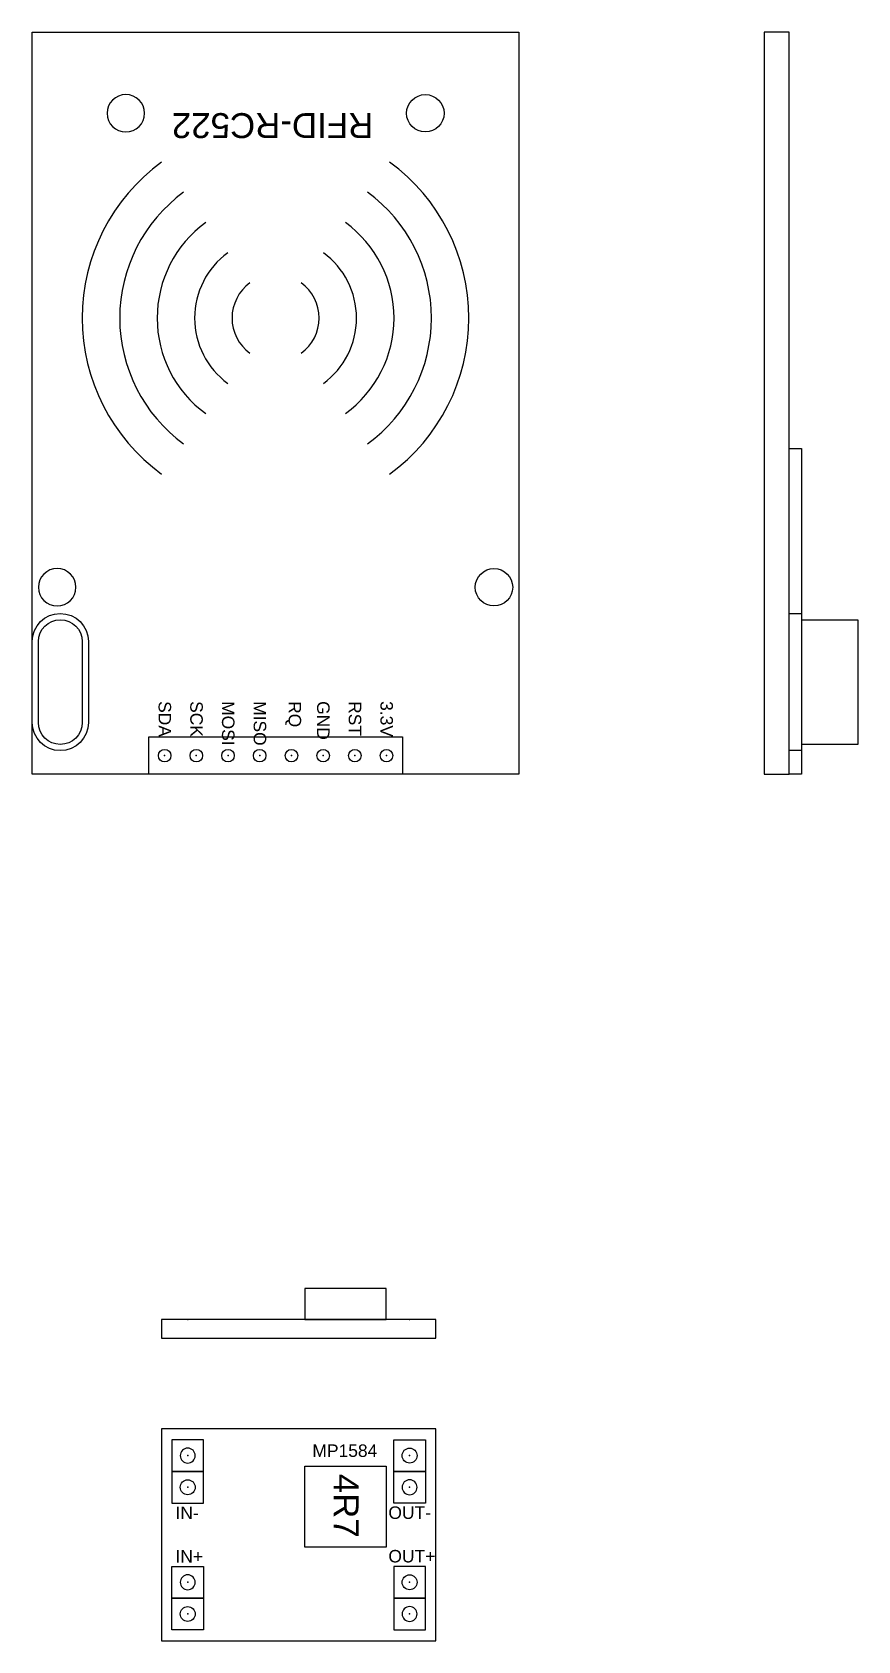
# Model space of a CAD drawing. Header units: millimetres. Extents: x -1110 to 1117, y -1011 to -125.
# Drawn here: x -964.2 to -898, y -725.1 to -596.1 of the extents above; entities that cross this region are included whole.
import ezdxf

# ---------------------------------------------------------------- set-up
doc = ezdxf.new("R2010")
doc.units = ezdxf.units.MM
doc.header["$MEASUREMENT"] = 0
for name, color, linetype, true_color in [('Others$MP1584', 18, 'Continuous', 0x000000), ('Others$MP1584$txt', 7, 'Continuous', 0xffffff), ('Others$RC522', 18, 'Continuous', 0x000000), ('Others$RC522$TXT', 7, 'Continuous', 0xffffff)]:
    doc.layers.add(name, color=color, linetype=linetype, true_color=true_color)
doc.styles.add('ArialMT', font='')
doc.styles.get('ArialMT').set_extended_font_data('Arial')

msp = doc.modelspace()

# ---------------------------------------------------------------- linework, layer by layer
at = {"layer": 'Others$MP1584'}
for points in [[(-935.81, -699.33), (-935.81, -696.83), (-942.31, -696.83), (-942.31, -699.33)], [(-953.81, -700.83), (-931.81, -700.83), (-931.81, -699.33), (-953.81, -699.33)], [(-931.81, -708.09), (-953.81, -708.09), (-953.81, -725.09), (-931.81, -725.09)], [(-952.97, -708.97), (-952.97, -711.51), (-950.43, -711.51), (-950.43, -708.97)], [(-932.65, -708.97), (-932.65, -711.51), (-935.19, -711.51), (-935.19, -708.97)], [(-952.97, -711.51), (-952.97, -714.05), (-950.43, -714.05), (-950.43, -711.51)], [(-942.31, -711.09), (-935.81, -711.09), (-935.81, -717.59), (-942.31, -717.59)], [(-932.65, -711.51), (-932.65, -714.05), (-935.19, -714.05), (-935.19, -711.51)], [(-952.97, -721.67), (-952.97, -719.13), (-950.43, -719.13), (-950.43, -721.67)], [(-932.65, -721.67), (-932.65, -719.13), (-935.19, -719.13), (-935.19, -721.67)], [(-952.97, -724.21), (-952.97, -721.67), (-950.43, -721.67), (-950.43, -724.21)], [(-932.65, -724.21), (-932.65, -721.67), (-935.19, -721.67), (-935.19, -724.21)]]:
    msp.add_lwpolyline(points, close=True, dxfattribs=at)
at = {"layer": 'Others$MP1584', "extrusion": (0, 0, -1)}
for centre in [(951.7, -710.24), (933.92, -712.78), (951.7, -720.4), (933.92, -722.94)]:
    msp.add_circle(centre, 0.6, dxfattribs=at)
at = {"layer": 'Others$MP1584'}
for centre in [(-933.92, -710.24), (-951.7, -712.78), (-933.92, -720.4), (-951.7, -722.94)]:
    msp.add_circle(centre, 0.6, dxfattribs=at)
for p in [(-951.7, -699.33), (-933.92, -699.33), (-951.7, -710.24), (-933.92, -710.24), (-951.7, -712.78), (-933.92, -712.78), (-951.7, -720.4), (-933.92, -720.4), (-951.7, -722.94), (-933.92, -722.94)]:
    msp.add_point(p, dxfattribs=at)
at = {"layer": 'Others$RC522'}
for p, q in [((-964.16, -651.47), (-964.16, -644.97)), ((-959.66, -644.97), (-959.66, -651.47))]:
    msp.add_line(p, q, dxfattribs=at)
for points in [[(-964.16, -596.12), (-925.16, -596.12), (-925.16, -655.62), (-964.16, -655.62)], [(-905.51, -596.12), (-905.51, -655.62), (-903.51, -655.62), (-903.51, -596.12)]]:
    msp.add_lwpolyline(points, close=True, dxfattribs=at)
for points in [[(-903.51, -629.49), (-902.51, -629.49), (-902.51, -655.62), (-903.51, -655.62)], [(-903.51, -642.72), (-902.51, -642.72), (-902.51, -653.72), (-903.51, -653.72)], [(-902.51, -643.22), (-898.01, -643.22), (-898.01, -653.22), (-902.51, -653.22)], [(-963.66, -651.47), (-963.66, -644.97)], [(-960.16, -644.97), (-960.16, -651.47)], [(-954.82, -655.62), (-954.82, -652.62), (-934.5, -652.62), (-934.5, -655.62)]]:
    msp.add_lwpolyline(points, dxfattribs=at)
at = {"layer": 'Others$RC522', "extrusion": (0, 0, -1)}
for centre in [(956.66, -602.62), (962.16, -640.62)]:
    msp.add_circle(centre, 1.5, dxfattribs=at)
at = {"layer": 'Others$RC522'}
for centre, radius in [((-932.66, -602.62), 1.5), ((-927.16, -640.62), 1.5), ((-953.55, -654.12), 0.5), ((-951.01, -654.12), 0.5), ((-948.47, -654.12), 0.5), ((-945.93, -654.12), 0.5), ((-943.39, -654.12), 0.5), ((-940.85, -654.12), 0.5), ((-938.31, -654.12), 0.5), ((-935.77, -654.12), 0.5)]:
    msp.add_circle(centre, radius, dxfattribs=at)
for radius, start, end in [(15.49, 126.1589, 233.8411), (15.49, 306.1589, 53.8411), (12.49, 126.1589, 233.8411), (12.49, 306.1589, 53.8411), (9.49, 126.1589, 233.8411), (9.49, 306.1589, 53.8411), (6.49, 126.1589, 233.8411), (6.49, 306.1589, 53.8411), (3.49, 126.1589, 233.8411), (3.49, 306.1589, 53.8411)]:
    msp.add_arc((-944.66, -619.04), radius, start, end, dxfattribs=at)
at = {"layer": 'Others$RC522', "extrusion": (0, 0, -1)}
for centre, radius, start, end in [((961.91, -644.97), 2.25, 0, 90), ((961.91, -644.97), 1.75, 0, 180), ((961.91, -644.97), 2.25, 90, 180), ((961.91, -651.47), 2.25, 270, 360), ((961.91, -651.47), 1.75, 180, 360), ((961.91, -651.47), 2.25, 180, 270)]:
    msp.add_arc(centre, radius, start, end, dxfattribs=at)
at = {"layer": 'Others$RC522'}
for p in [(-953.55, -654.12), (-951.01, -654.12), (-948.47, -654.12), (-945.93, -654.12), (-943.39, -654.12), (-940.85, -654.12), (-938.31, -654.12), (-935.77, -654.12)]:
    msp.add_point(p, dxfattribs=at)

# ---------------------------------------------------------------- texts
at = {"layer": 'Others$MP1584$txt', "char_height": 1, "attachment_point": 7, "style": 'ArialMT'}
for s, insert, width in [('MP1584', (-941.71, -710.36), 12.2174), ('IN-', (-952.68, -715.33), 5.6304), ('OUT-', (-935.62, -715.33), 8.7174), ('IN+', (-952.68, -718.82), 6.2609), ('OUT+', (-935.62, -718.82), 9.3478)]:
    msp.add_mtext(s, dxfattribs=dict(at, insert=insert, width=width))
at = {"layer": 'Others$MP1584$txt', "insert": (-940.01, -711.7), "char_height": 2, "width": 13.9565, "attachment_point": 7, "rotation": 270, "style": 'ArialMT'}
msp.add_mtext('4R7', dxfattribs=at)
at = {"layer": 'Others$RC522$TXT', "attachment_point": 7, "style": 'ArialMT'}
for s, insert, char_height, width, rotation in [('RFID-RC522', (-936.83, -602.58), 2, 35.8478, 180), ('SDA', (-954.05, -649.75), 1, 7.7391, 270), ('SCK', (-951.51, -649.75), 1, 7.7283, 270), ('MOSI', (-948.97, -649.75), 1, 8.8696, 270), ('MISO', (-946.43, -649.75), 1, 8.9891, 270), ('RQ', (-943.89, -649.75), 1, 6.0761, 270), ('GND', (-941.35, -649.75), 1, 8.0435, 270), ('RST', (-938.81, -649.75), 1, 7.5217, 270), ('3.3V', (-936.27, -649.75), 1, 7.6957, 270)]:
    msp.add_mtext(s, dxfattribs=dict(at, insert=insert, char_height=char_height, width=width, rotation=rotation))

doc.saveas('drawing.dxf')
